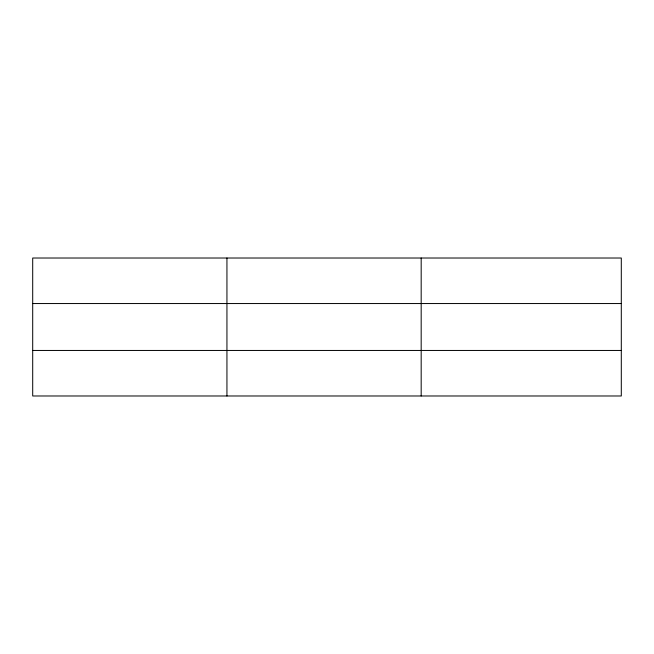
<?xml version="1.0" encoding="UTF-8"?>
<svg xmlns="http://www.w3.org/2000/svg" width="654" height="654" viewBox="0 0 654 654"><rect width="100%" height="100%" fill="white"/><g stroke="black" fill="none" stroke-linecap="round" stroke-linejoin="round"><path stroke-width="0.98" d="M226.938 395.981L226.938 258.019M421.176 395.981L421.176 258.019M621.3 303.546L621.3 258.019L32.7 258.019L32.7 395.981L621.3 395.981L621.3 303.546L32.7 303.546M32.7 350.454L621.3 350.454"/></g></svg>
